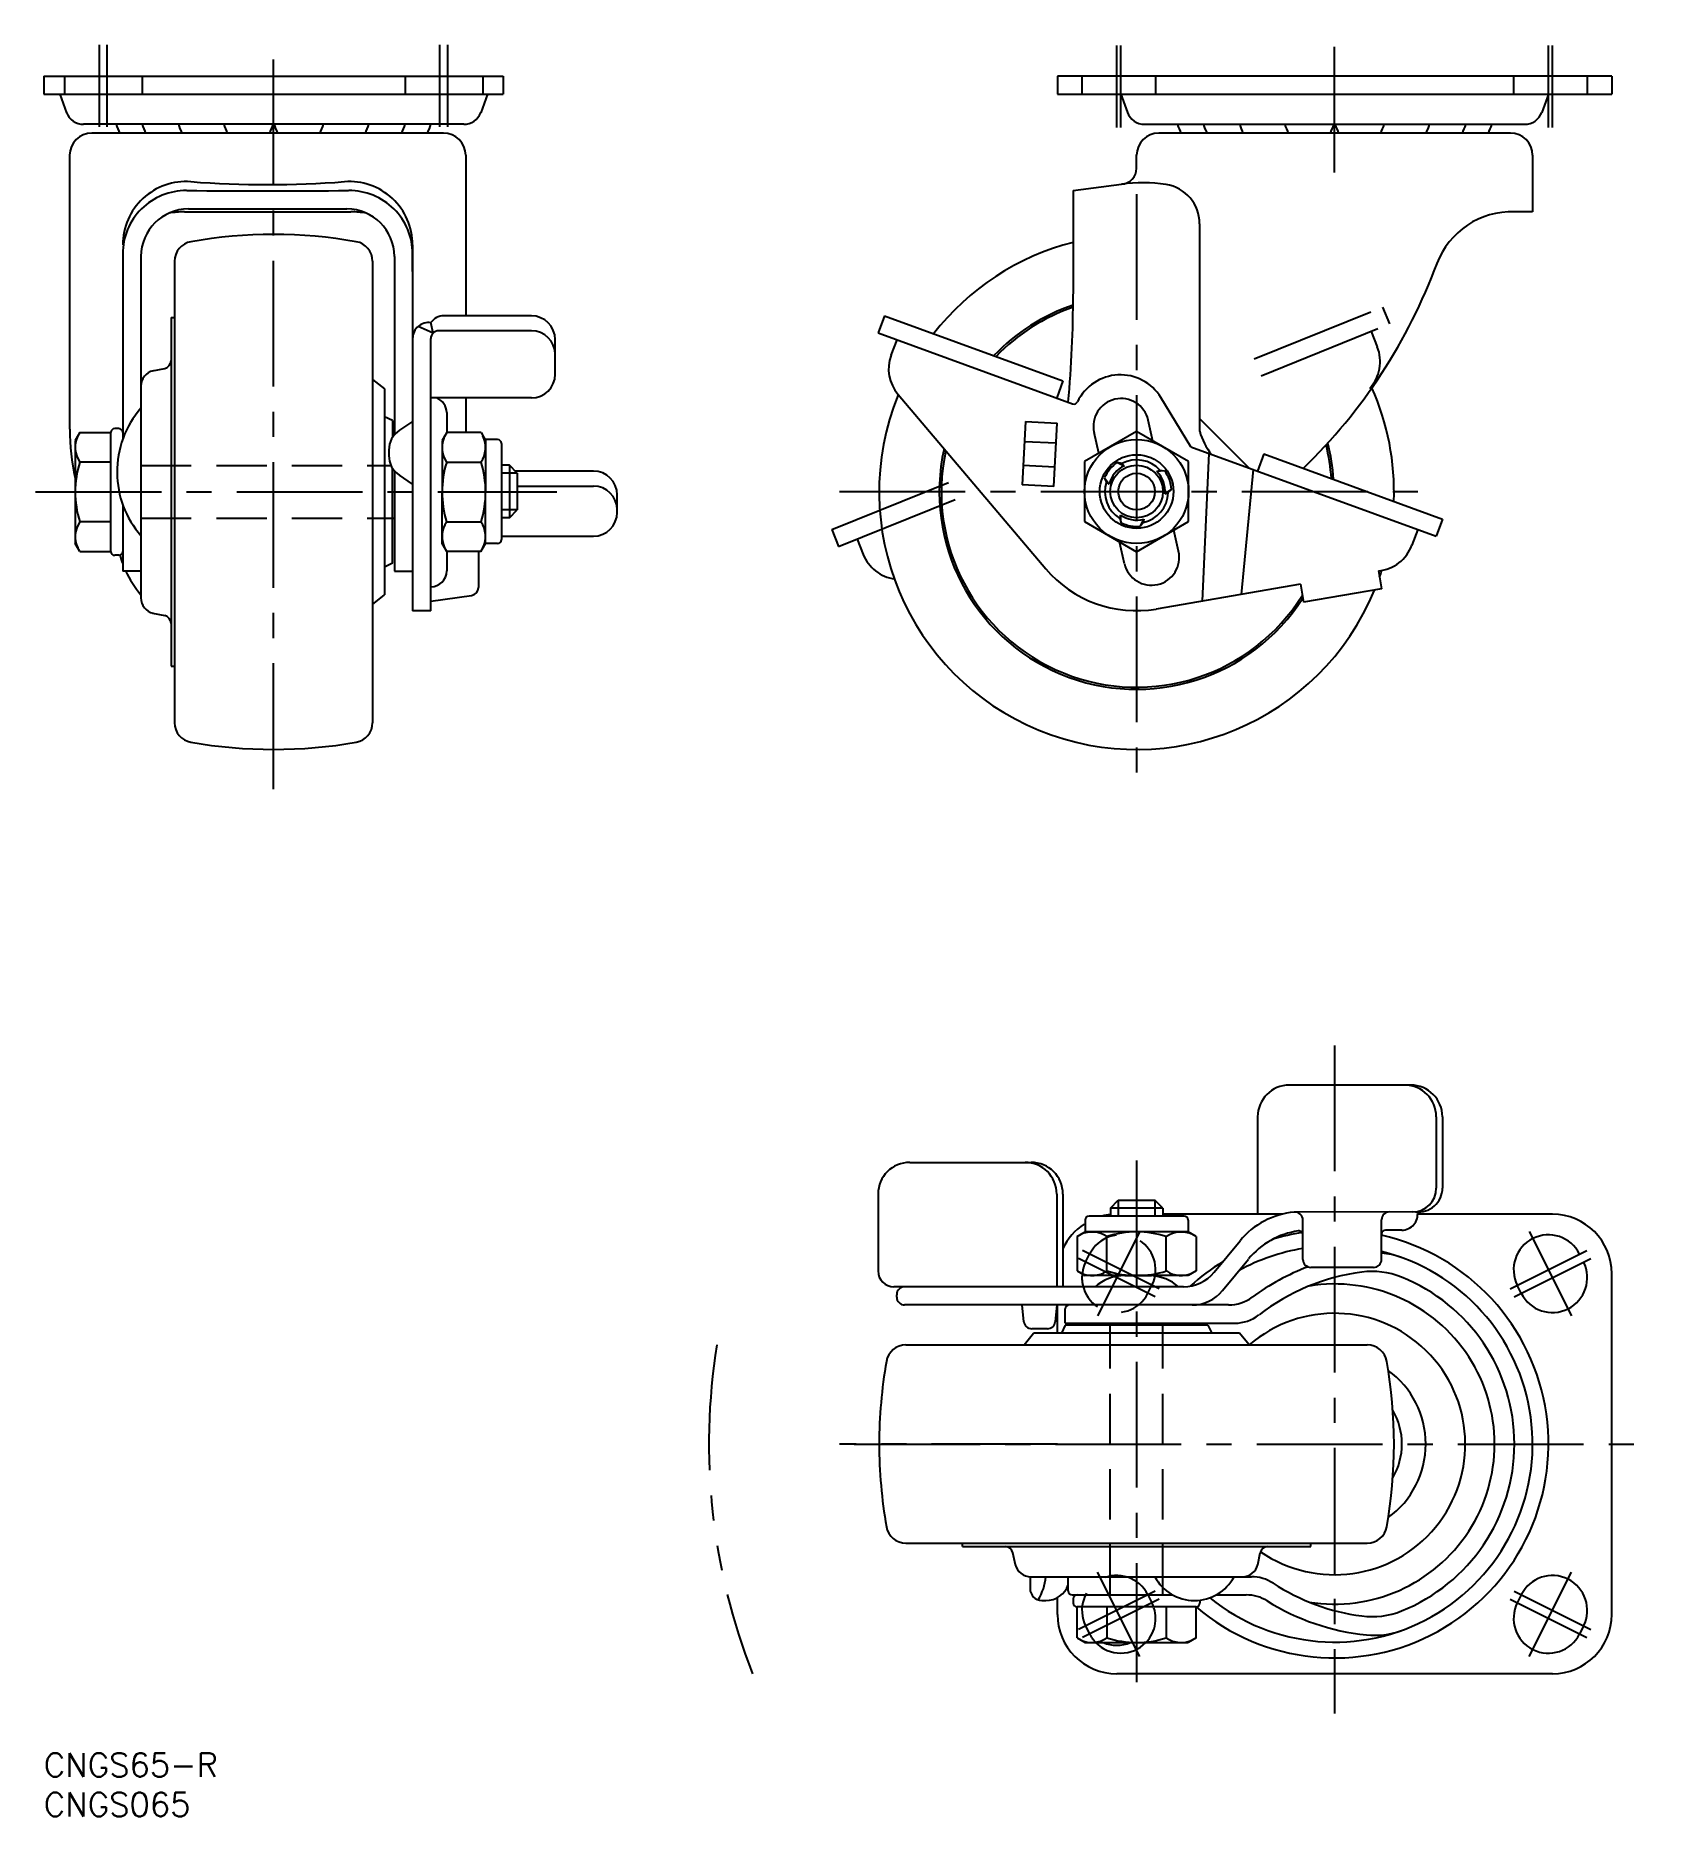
# Model space of a CAD drawing. Extents: x -1 to 203, y -8 to 217.
import ezdxf

# ---------------------------------------------------------------- set-up
doc = ezdxf.new("R2010")
doc.units = 0
doc.header["$LTSCALE"] = 0.5
for name, pattern in [('CENTER', [50.8, 31.75, -6.35, 6.35, -6.35]), ('DASHED', [19.05, 12.7, -6.35]), ('PHANTOM', [63.5, 31.75, -6.35, 6.35, -6.35, 6.35, -6.35])]:
    doc.linetypes.add(name, pattern=pattern)
doc.layers.get('0').update_dxf_attribs({"linetype": 'CONTINUOUS'})
for name, color, linetype in [('MSM_CENTER', 1, 'CENTER'), ('MSM_CONTINUOUS', 7, 'CONTINUOUS'), ('MSM_DASHED', 4, 'DASHED'), ('MSM_IMAGINARY', 6, 'PHANTOM'), ('MSM_NARROW', 5, 'CONTINUOUS'), ('MSM_PART_NUMBER', 7, 'CONTINUOUS')]:
    doc.layers.add(name, color=color, linetype=linetype)
doc.styles.get("Standard").update_dxf_attribs({"font": 'txt.shx', "height": 3, "bigfont": 'bigfont.shx'})

# ---------------------------------------------------------------- blocks, each defined once
blk = doc.blocks.new('*U10')
at = {"layer": 'MSM_PART_NUMBER'}
blk.add_text('CNGS65-R', height=3, dxfattribs=at).set_placement((0, -3))
blk = doc.blocks.new('*U11')
at = {"layer": 'MSM_PART_NUMBER'}
blk.add_text('CNGS065', height=3, dxfattribs=at).set_placement((0, -8))

msp = doc.modelspace()

# ---------------------------------------------------------------- linework, layer by layer
for p, q in [((123.93, 168.05), (123.51, 160.06)), ((123.64, 162.56), (127.64, 162.35)), ((127.51, 159.85), (123.51, 160.06)), ((176.58, 155.75), (175.8, 153.59))]:
    msp.add_line(p, q)
for centre, radius, start, end in [((154.06, 206.29), 3.17, 193.216, 215.103), ((146.21, 206.07), 5.6, 354.827, 354.877), ((159.78, 206.29), 3.17, 193.216, 215.103), ((171.86, 206.29), 3.17, 324.895, 346.783), ((-17.3, 184.12), 147.25, 354.6955, 0), ((165.46, 39), 60, 169.985, 180)]:
    msp.add_arc(centre, radius, start, end)
at = {"layer": 'MSM_CENTER'}
for p, q in [((29, 121.67), (29, 216.77)), ((162.96, 199.47), (162.96, 216.67)), ((7, 205.25), (7, 215.62)), ((8, 205.25), (8, 215.62)), ((50, 205.25), (50, 215.62)), ((51, 205.25), (51, 215.62)), ((135.46, 205.15), (135.46, 215.52)), ((135.96, 205.15), (135.96, 215.52)), ((189.96, 205.15), (189.96, 215.52)), ((190.46, 205.15), (190.46, 215.52)), ((137.96, 196.77), (137.96, 121.67)), ((-1.05, 159.17), (64.77, 159.17)), ((100.46, 159.22), (175.46, 159.22)), ((162.96, 89.3), (162.96, 5)), ((137.96, 74.77), (137.96, 8.95)), ((138.37, 65.83), (133.04, 55.17)), ((187.54, 65.83), (192.87, 55.17)), ((140.79, 58.59), (131.13, 63.41)), ((185.13, 58.59), (194.79, 63.41)), ((140.29, 57.59), (130.63, 62.41)), ((185.63, 57.59), (195.29, 62.41)), ((127.96, 39), (100.45, 39)), ((102.32, 39), (202.96, 39)), ((138.37, 12.17), (133.04, 22.83)), ((187.54, 12.17), (192.87, 22.83)), ((140.29, 20.41), (130.63, 15.59)), ((185.63, 20.41), (195.29, 15.59)), ((140.79, 19.41), (131.13, 14.59)), ((185.13, 19.41), (194.79, 14.59))]:
    msp.add_line(p, q, dxfattribs=at)
at = {"layer": 'MSM_CONTINUOUS'}
for p, q in [((0, 211.67), (58, 211.67)), ((0, 211.67), (0, 209.37)), ((58, 211.67), (58, 209.37)), ((197.96, 211.67), (127.96, 211.67)), ((127.96, 211.67), (127.96, 209.37)), ((197.96, 211.67), (197.96, 209.37)), ((0, 209.37), (58, 209.37)), ((2, 209.37), (2.85, 207.04)), ((56, 209.37), (55.15, 207.04)), ((127.96, 209.37), (197.96, 209.37)), ((135.96, 209.37), (136.8, 207.08)), ((189.96, 209.37), (189.12, 207.08)), ((53, 205.57), (5, 205.57)), ((138.96, 205.57), (186.96, 205.57)), ((50.45, 204.47), (6.05, 204.47)), ((185.16, 204.47), (140.76, 204.47)), ((3.25, 201.67), (3.25, 167.09)), ((53.25, 201.67), (53.25, 181.4)), ((137.96, 200.02), (137.96, 201.72)), ((187.96, 201.67), (187.96, 194.52)), ((129.95, 197.22), (136.06, 198.02)), ((129.95, 197.22), (129.95, 184.17)), ((17.75, 194.52), (38.75, 194.52)), ((18.25, 194.89), (38.25, 194.89)), ((187.96, 194.52), (185.66, 194.52)), ((145.92, 193.02), (145.92, 166.82)), ((9.95, 189.21), (9.95, 165.84)), ((12.25, 188.89), (12.25, 145.8)), ((44.25, 188.89), (44.25, 166.37)), ((46.55, 190.35), (46.55, 187.01)), ((46.55, 187.01), (46.55, 189.21)), ((16.5, 188.29), (16.5, 130.04)), ((41.5, 188.29), (41.5, 130.04)), ((46.55, 187.01), (46.55, 144.18)), ((16.05, 181.17), (16.05, 137.17)), ((16.05, 181.17), (16.5, 181.17)), ((49.14, 179.23), (47.25, 180.06)), ((49.14, 179.23), (48.85, 180.55)), ((61.55, 181.4), (50.49, 181.4)), ((106.11, 181.4), (105.32, 179.24)), ((106.11, 181.4), (128.66, 173.19)), ((48.85, 144.18), (48.85, 178.52)), ((61.55, 179.52), (49.85, 179.52)), ((64.55, 174.03), (64.55, 178.4)), ((105.32, 179.24), (129.87, 170.3)), ((107.67, 178.39), (106.95, 176.42)), ((13.73, 174.47), (15.25, 174.77)), ((16.5, 174.1), (16.5, 173.37)), ((41.5, 173.37), (43, 172.17)), ((128.66, 173.19), (127.87, 171.03)), ((43, 172.17), (43, 146.17)), ((61.55, 171.03), (48.85, 171.03)), ((53.25, 171.03), (53.25, 166.67)), ((107.84, 171.47), (126.48, 149.48)), ((144.82, 164.86), (141.02, 171.08)), ((44, 168.17), (43, 168.67)), ((50.85, 169.18), (50.85, 166.67)), ((4.53, 166.68), (3.95, 165.67)), ((4.53, 166.67), (8.45, 166.67)), ((8.45, 151.66), (8.45, 166.67)), ((9.45, 167.17), (8.95, 167.17)), ((44, 168.17), (44, 166.03)), ((46.55, 168.05), (44.89, 166.95)), ((50.85, 166.67), (50.27, 165.67)), ((55.19, 166.67), (50.85, 166.67)), ((55.19, 166.67), (55.77, 165.67)), ((123.93, 168.05), (127.93, 167.84)), ((127.51, 159.85), (127.93, 167.84)), ((137.96, 166.8), (131.39, 163.01)), ((133.21, 164.06), (132.6, 166.67)), ((144.52, 163.01), (137.96, 166.8)), ((140.03, 165.6), (139.42, 168.25)), ((152.14, 162.2), (145.92, 168.42)), ((3.95, 165.67), (3.95, 152.67)), ((43.55, 164.45), (43.55, 163.77)), ((50.27, 165.67), (50.27, 159.16)), ((57.27, 165.78), (55.7, 165.78)), ((55.77, 165.67), (55.77, 159.16)), ((57.77, 165.28), (57.77, 153.15)), ((123.8, 165.55), (127.79, 165.35)), ((144.82, 164.86), (175.8, 153.59)), ((8.45, 162.92), (4.53, 162.92)), ((44, 150.17), (44, 162.19)), ((44.25, 161.85), (44.25, 149.17)), ((50.85, 162.92), (55.19, 162.92)), ((58.77, 162.54), (57.77, 162.54)), ((59.77, 161.52), (58.77, 162.54)), ((58.77, 162.54), (58.77, 155.89)), ((131.39, 163.01), (131.39, 155.43)), ((135.53, 162.89), (136.41, 162.47)), ((136.08, 162.75), (135.53, 162.89)), ((136.41, 162.47), (136.08, 162.75)), ((140.52, 161.75), (140.93, 161.9)), ((141.49, 161.84), (140.52, 161.75)), ((140.93, 161.9), (141.49, 161.84)), ((144.52, 155.43), (144.52, 163.01)), ((147.06, 164.05), (146.24, 145.38)), ((152.67, 162.01), (151.18, 146.23)), ((154.03, 163.96), (153.24, 161.8)), ((154.03, 163.96), (176.58, 155.75)), ((46.55, 160.17), (44.89, 161.27)), ((69.38, 161.8), (59.5, 161.8)), ((59.77, 161.52), (59.77, 156.91)), ((59.77, 159.91), (69.38, 159.91)), ((133.92, 160.97), (134.49, 160.17)), ((134.15, 160.45), (133.92, 160.97)), ((134.52, 160.14), (134.19, 160.42)), ((9.95, 157.56), (9.95, 149.17)), ((50.27, 152.67), (50.27, 159.17)), ((55.77, 152.67), (55.77, 159.17)), ((72.38, 156.59), (72.38, 158.8)), ((142.35, 159.49), (141.54, 158.93)), ((141.54, 158.93), (141.95, 159.08)), ((141.95, 159.08), (142.35, 159.49)), ((8.45, 155.41), (4.53, 155.41)), ((44, 155.86), (44.25, 155.86)), ((50.85, 155.41), (55.19, 155.41)), ((58.77, 155.89), (57.77, 155.89)), ((58.77, 155.89), (59.77, 156.91)), ((131.39, 155.43), (137.96, 151.63)), ((135.91, 156.26), (135.84, 155.83)), ((135.84, 155.83), (135.99, 155.28)), ((135.99, 155.28), (135.91, 156.26)), ((137.96, 151.63), (144.52, 155.43)), ((138.46, 154.85), (138.87, 155.73)), ((138.79, 155.31), (138.46, 154.85)), ((138.87, 155.73), (138.79, 155.31)), ((57.77, 153.59), (69.38, 153.59)), ((136.43, 150.11), (135.79, 152.89)), ((143.25, 151.68), (142.64, 154.33)), ((173.45, 154.44), (172.73, 152.47)), ((4.53, 151.66), (3.95, 152.67)), ((4.53, 151.66), (8.45, 151.66)), ((9.45, 151.17), (8.95, 151.17)), ((50.85, 151.66), (50.27, 152.67)), ((50.85, 151.66), (50.85, 149.21)), ((55.18, 151.66), (50.85, 151.66)), ((54.85, 151.66), (54.85, 147.1)), ((55.18, 151.66), (55.77, 152.67)), ((57.27, 152.65), (55.75, 152.65)), ((12.25, 149.17), (9.95, 149.17)), ((44, 150.17), (43, 149.67)), ((44.25, 149.17), (46.55, 149.17)), ((46.55, 150.11), (46.55, 144.18)), ((168.5, 149.21), (168.89, 146.93)), ((41.5, 144.97), (43, 146.17)), ((48.85, 145.38), (53.99, 146.11)), ((158.65, 147.51), (140.45, 144.39)), ((158.65, 147.51), (159.04, 145.24)), ((168.89, 146.93), (159.04, 145.24)), ((13.73, 143.87), (15.25, 143.56)), ((48.85, 144.18), (46.55, 144.18)), ((16.05, 137.17), (16.5, 137.17)), ((172.58, 84.3), (157.24, 84.3)), ((153.24, 80.3), (153.24, 68)), ((175.8, 80.3), (175.8, 71.3)), ((176.58, 80.3), (176.58, 71.3)), ((109.32, 74.55), (124.66, 74.55)), ((105.32, 70.55), (105.32, 60.85)), ((127.87, 70.55), (127.87, 58.85)), ((128.66, 70.55), (128.66, 58.85)), ((134.65, 68.77), (135.65, 69.77)), ((135.65, 69.77), (140.26, 69.77)), ((141.26, 68.77), (140.26, 69.77)), ((143.96, 67.77), (131.96, 67.77)), ((141.26, 68.77), (134.65, 68.77)), ((134.65, 68.77), (134.65, 67.77)), ((141.26, 68.77), (141.26, 67.77)), ((156.3, 68), (141.26, 68)), ((172.8, 68.3), (157.86, 68.26)), ((190.46, 68), (173.44, 68)), ((130.45, 65.19), (131.46, 65.77)), ((130.46, 65.19), (130.46, 60.85)), ((131.46, 67.27), (131.46, 65.77)), ((144.46, 65.77), (131.46, 65.77)), ((134.21, 60.85), (134.21, 65.19)), ((141.71, 60.85), (141.71, 65.19)), ((144.46, 67.27), (144.46, 65.77)), ((145.47, 65.18), (144.46, 65.77)), ((145.47, 65.18), (145.47, 60.85)), ((158.95, 62.3), (158.95, 67.27)), ((168.89, 62.3), (168.89, 67.3)), ((171.45, 66), (169.39, 66)), ((147.74, 60.67), (151.02, 64.65)), ((130.45, 60.85), (131.46, 60.27)), ((145.47, 60.85), (144.46, 60.27)), ((148.82, 58.37), (152.1, 62.35)), ((167.89, 61.3), (159.95, 61.3)), ((108.67, 58.85), (107.32, 58.85)), ((143.88, 58.85), (108.67, 58.85)), ((144.46, 60.27), (131.46, 60.27)), ((136.47, 60.26), (139.82, 60.26)), ((186.52, 58.03), (186.02, 59.03)), ((197.96, 17.5), (197.96, 60.5)), ((107.67, 57.55), (107.67, 57.85)), ((149.58, 56.55), (108.67, 56.55)), ((123.74, 54.44), (123.51, 56.55)), ((127.7, 54.44), (127.93, 56.55)), ((127.96, 53), (127.96, 56.55)), ((128.96, 54), (128.46, 53)), ((128.95, 54.25), (150.35, 54.25)), ((128.96, 54.25), (128.96, 56.05)), ((146.96, 54), (128.96, 54)), ((134.62, 54), (134.62, 54.25)), ((141.26, 54), (141.26, 54.25)), ((146.96, 54), (147.46, 53)), ((123.76, 51.5), (124.96, 53)), ((123.76, 51.5), (124.96, 53)), ((126.7, 53.55), (124.73, 53.55)), ((150.96, 53), (124.96, 53)), ((152.16, 51.5), (150.96, 53)), ((108.83, 51.5), (127.96, 51.5)), ((108.83, 51.5), (167.08, 51.5)), ((108.83, 26.5), (127.96, 26.5)), ((108.83, 26.5), (167.08, 26.5)), ((115.96, 26.05), (115.96, 26.5)), ((115.96, 26.05), (159.96, 26.05)), ((122.66, 23.73), (122.35, 25.25)), ((123.02, 26.5), (123.76, 26.5)), ((153.26, 23.73), (153.56, 25.25)), ((159.96, 26.05), (159.96, 26.5)), ((124.51, 22.25), (124.51, 20.75)), ((124.59, 22.25), (152.47, 22.25)), ((129.33, 20.45), (129.33, 22.25)), ((126.01, 19.25), (126.51, 19.25)), ((127.96, 17.5), (127.96, 19.63)), ((129.83, 19.95), (142.53, 19.95)), ((129.96, 19.45), (129.96, 18.95)), ((130.45, 14.53), (130.45, 18.45)), ((130.46, 19.95), (131.29, 19.95)), ((145.46, 18.45), (130.46, 18.45)), ((134.2, 18.45), (134.2, 14.53)), ((141.71, 18.45), (141.71, 14.53)), ((145.46, 14.53), (145.46, 18.45)), ((145.96, 19.29), (145.96, 18.95)), ((147.98, 19.95), (151.8, 19.95)), ((186.52, 19.97), (186.02, 18.97)), ((194.39, 16.03), (193.89, 15.03)), ((130.45, 14.53), (131.45, 13.95)), ((131.45, 13.95), (144.45, 13.95)), ((145.46, 14.53), (144.45, 13.95)), ((190.46, 10), (135.46, 10))]:
    msp.add_line(p, q, dxfattribs=at)
for radius in [6.57, 4.65, 3.32]:
    msp.add_circle((137.96, 159.22), radius, dxfattribs=at)
for centre, radius, start, end in [((5, 207.87), 2.3, 200.985, 270), ((53, 207.87), 2.3, 270.001, 339.015), ((138.96, 207.87), 2.3, 200.142, 270), ((186.96, 207.87), 2.3, 270, 339.858), ((11.82, 206.16), 2.75, 192.3483, 217.8554), ((15.09, 206.16), 2.75, 192.3483, 217.8554), ((19.67, 206.16), 2.75, 192.3483, 217.8554), ((25.4, 206.16), 2.75, 192.3483, 217.8554), ((26.25, 206.16), 2.75, 322.1446, 347.6517), ((31.75, 206.16), 2.75, 192.3494, 217.8574), ((32.6, 206.16), 2.75, 322.1446, 347.6517), ((38.33, 206.16), 2.75, 322.1426, 347.6506), ((42.91, 206.16), 2.75, 322.1446, 347.6517), ((46.18, 206.16), 2.75, 322.1426, 347.6506), ((146.21, 206.29), 3.17, 193.216, 215.103), ((149.48, 206.29), 3.17, 193.216, 215.103), ((159.78, 206.29), 3.17, 324.897, 346.784), ((166.13, 206.29), 3.17, 193.217, 215.105), ((166.13, 206.29), 3.17, 324.897, 346.784), ((176.44, 206.29), 3.17, 324.897, 346.784), ((179.71, 206.29), 3.17, 324.895, 346.783), ((6.05, 201.67), 2.8, 90, 180), ((50.45, 201.67), 2.8, 0, 90), ((140.76, 201.67), 2.8, 90, 180), ((185.16, 201.67), 2.8, 0, 90), ((17.95, 190.35), 8, 85.7063, 180), ((28.25, 327.54), 129.57, 265.706, 274.294), ((38.55, 190.35), 8, 0, 94.2937), ((135.96, 200.02), 2, 272.865, 0), ((138.66, 178.19), 20, 81.3431, 97.4848), ((140.92, 193.02), 5, 0, 81.3431), ((17.95, 189.21), 8, 89.5376, 180), ((28.25, 1465.4), 1268.23, 269.538, 270.462), ((38.55, 189.21), 8, 0, 90.4624), ((18.25, 188.89), 6, 90, 180), ((17.75, 182.64), 11.88, 90, 99.5714), ((38.25, 188.89), 6, 0, 90), ((38.75, 182.64), 11.88, 80.4286, 90), ((185.26, 184.52), 10, 87.7158, 159.6), ((29, 131.67), 60, 79.9846, 100.015), ((19, 188.29), 2.5, 100.015, 180), ((39, 188.29), 2.5, 0, 79.9846), ((137.96, 159.17), 32.5, 104.292, 142.08), ((110.28, 212.4), 70, 314.1147, 339.6), ((137.96, 159.17), 24.91, 108.751, 136.3274), ((137.96, 159.17), 24.65, 108.96, 136.0663), ((48.55, 178.55), 2, 81.3731, 180), ((50.49, 179.4), 2, 90, 145.077), ((61.55, 178.4), 3, 0, 90), ((49.85, 178.52), 1, 90, 180), ((61.55, 176.52), 3, 0, 90), ((15.05, 175.75), 1, 281.372, 0.0005), ((111.65, 174.71), 5, 160, 220.292), ((14.25, 172.53), 2, 103.287, 180), ((61.55, 174.03), 3, 270, 0), ((135.9, 167.95), 6, 31.4651, 154.243), ((48.85, 169.18), 2, 0, 67.7304), ((137.96, 159.17), 32.5, 157.8119, 337.5816), ((136.01, 167.46), 3.5, 13, 193), ((137.96, 159.17), 32.5, 357.9201, 23.8859), ((21.25, 161.8), 12, 138.59, 180.945), ((130.05, 170.77), 0.5, 250.001, 334.2434), ((33.44, 167.37), 30.19, 180.5302, 192.3741), ((8.95, 166.67), 0.5, 90, 180), ((9.45, 166.67), 0.5, 0, 90), ((46.55, 164.45), 3, 123.645, 180), ((153.57, 168.93), 7.93, 195.3891, 219.2181), ((7.27, 164.8), 3.32, 154.384, 214.384), ((53.59, 164.8), 3.32, 154.3657, 214.3657), ((52.44, 164.8), 3.32, 325.616, 25.616), ((57.27, 165.28), 0.5, 0, 90), ((137.96, 159.17), 24.91, 167.3723, 327.4355), ((137.96, 159.17), 24.65, 167.8232, 328.0944), ((137.96, 159.17), 24.65, 3.933, 13.9331), ((137.96, 159.17), 24.91, 3.672, 14.3246), ((16.41, 159.17), 12.46, 162.462, 197.515), ((46.55, 163.77), 3, 180, 236.355), ((62.73, 159.16), 12.46, 162.4437, 197.4967), ((43.31, 159.16), 12.46, 342.485, 17.538), ((137.96, 159.22), 4.4, 123.4955, 156.505), ((137.96, 159.22), 3.6, 115.3757, 164.624), ((137.96, 159.22), 4, 42.024, 117.9757), ((137.96, 159.22), 4.4, 3.495, 36.505), ((21.25, 161.6), 12, 180, 221.41), ((69.38, 158.8), 3, 0, 90), ((69.38, 156.91), 3, 0, 90), ((137.96, 159.22), 4, 162.024, 237.976), ((137.96, 159.22), 3.6, 355.376, 44.624), ((137.96, 159.22), 4, 282.024, 357.976), ((7.27, 153.54), 3.32, 145.616, 205.616), ((53.59, 153.54), 3.32, 145.5977, 205.5977), ((52.44, 153.54), 3.32, 334.384, 34.384), ((69.38, 156.59), 3, 270, 0), ((137.96, 159.22), 3.6, 235.376, 284.624), ((137.96, 159.22), 4.4, 243.495, 276.505), ((57.27, 153.15), 0.5, 270, 0), ((8.95, 151.67), 0.5, 180, 270), ((9.45, 151.67), 0.5, 270, 0), ((21.25, 154.14), 12, 194.151, 199.667), ((139.84, 150.9), 3.5, 193, 12.9996), ((168.03, 154.18), 5, 275.416, 339.9998), ((21.25, 154.14), 12, 204.232, 221.41), ((48.85, 149.21), 2, 270, 0), ((137.92, 159.18), 15, 220.292, 279.708), ((137.97, 159.17), 32.5, 340.6765, 342.2574), ((53.85, 147.1), 1, 278.0099, 360), ((14.25, 145.8), 2, 180, 256.713), ((15.05, 142.58), 1, 0, 78.6282), ((19, 130.04), 2.5, 180, 259.985), ((39, 130.04), 2.5, 280.015, 0.0003), ((29, 186.67), 60, 259.985, 280.015), ((157.24, 80.3), 4, 90, 180), ((171.8, 80.3), 4, 0, 90), ((172.58, 80.3), 4, 0, 90), ((109.32, 70.55), 4, 90, 180), ((123.87, 70.55), 4, 0, 90), ((124.66, 70.55), 4, 0, 90), ((172.8, 71.3), 3, 270, 0), ((173.58, 71.3), 3, 262.4726, 0), ((131.96, 67.27), 0.5, 90, 180), ((135.46, 60.5), 7.5, 96.4763, 104.2555), ((143.96, 67.27), 0.5, 0, 90), ((158.74, 58.3), 10, 95.0412, 140.5532), ((157.95, 67.27), 1, 0, 95.0412), ((169.89, 67.3), 1, 90, 180), ((171.45, 68), 2, 270, 8.6269), ((190.46, 60.5), 7.5, 0, 90), ((135.46, 60.5), 7.5, 123.3174, 155.0981), ((132.33, 62.44), 3.32, 55.616, 115.616), ((137.96, 53.31), 12.46, 72.485, 107.538), ((143.59, 62.44), 3.32, 64.384, 124.384), ((162.96, 39), 27, 229.5979, 77.3084), ((159.82, 56), 10, 98.3336, 140.5532), ((162.96, 39), 27, 98.7442, 106.7692), ((158.45, 65.4), 0.5, 0, 98.3336), ((169.39, 65.5), 0.5, 90.0002, 180), ((189.96, 61), 4.4, 26.5651, 206.5651), ((162.96, 39), 25, 230.9151, 76.274), ((162.96, 39), 25, 99.2403, 118.8263), ((167.98, 53.14), 10, 70.4482, 84.7667), ((107.32, 60.85), 2, 180, 270), ((132.33, 63.59), 3.32, 244.3657, 304.3657), ((137.97, 72.73), 12.46, 252.4437, 287.4967), ((143.59, 63.59), 3.32, 235.5977, 295.5977), ((162.96, 39), 27, 121.5204, 132.443), ((169.88, 34.05), 29.18, 110.6243, 126.43), ((169.88, 34.05), 26.88, 97.472, 127.7691), ((159.95, 62.3), 1, 180, 270), ((167.69, 50.79), 10, 68.1367, 97.472), ((167.89, 62.3), 1, 270, 0), ((190.46, 60), 4.4, 206.5651, 26.5651), ((108.67, 57.85), 1, 90, 180), ((135.46, 60), 4.4, 173.7124, 195.151), ((136.44, 54.61), 5.64, 89.6615, 131.8341), ((139.5, 54.62), 5.64, 48.5044, 86.7351), ((143.88, 63.85), 5, 270, 320.5532), ((162.96, 39), 20.2, 260.8215, 99.1785), ((162.96, 39), 22.7, 291.8633, 68.1367), ((108.67, 57.55), 1, 180, 270), ((129.46, 56.05), 0.5, 90, 180), ((144.96, 61.55), 5, 270, 320.5532), ((149.58, 61.55), 5, 270, 306.43), ((124.73, 54.55), 1, 186.1751, 270), ((126.7, 54.55), 1, 270, 353.8249), ((150.35, 59.25), 5, 270, 307.7691), ((162.96, 39), 16.5, 235.4608, 130.7491), ((108.83, 49), 2.5, 90, 169.985), ((167.08, 49), 2.5, 10.015, 90.0003), ((110.46, 39), 60, 349.985, 10.015), ((162.96, 39), 11.5, 306.0679, 53.9321), ((162.96, 39), 8.5, 329.7409, 30.2591), ((165.46, 39), 60, 180, 190.015), ((108.83, 29), 2.5, 190.015, 270.0003), ((167.08, 29), 2.5, 270, 349.985), ((121.37, 25.05), 1, 11.372, 90.0005), ((154.54, 25.05), 1, 90, 168.6282), ((124.59, 24.25), 2, 193.287, 270), ((151.32, 24.25), 2, 270, 346.713), ((126.01, 20.75), 1.5, 180, 269.9954), ((119.59, 22.89), 6.94, 329.1029, 354.7225), ((126.51, 22.25), 3, 270, 340.2405), ((129.83, 20.45), 0.5, 180, 270), ((145.26, 24.92), 5.67, 208.0853, 331.9147), ((152.46, 17.25), 5, 56.8805, 90), ((169.88, 43.95), 26.88, 236.8805, 262.528), ((190.46, 18), 4.4, 333.4349, 153.4349), ((130.46, 19.45), 0.5, 90, 180), ((130.46, 18.95), 0.5, 180, 270), ((145.46, 18.95), 0.5, 270, 0), ((151.8, 14.95), 5, 58.0451, 90), ((169.88, 43.95), 29.18, 238.0451, 264.3008), ((189.96, 17), 4.4, 153.4349, 333.4349), ((135.46, 17.5), 7.5, 180, 270), ((167.69, 27.21), 10, 262.528, 291.8633), ((190.46, 17.5), 7.5, 270, 0), ((132.32, 17.27), 3.32, 244.384, 304.384), ((135.96, 17), 4.4, 223.8825, 316.1175), ((135.46, 18), 4.4, 246.9926, 293.0074), ((137.96, 26.41), 12.46, 252.462, 287.515), ((143.58, 17.27), 3.32, 235.616, 295.616), ((167.98, 24.86), 10, 264.3008, 289.5518)]:
    msp.add_arc(centre, radius, start, end, dxfattribs=at)
at = {"layer": 'MSM_DASHED'}
for p, q in [((2.6, 211.67), (2.6, 209.37)), ((12.4, 211.67), (12.4, 209.37)), ((45.6, 211.67), (45.6, 209.37)), ((55.4, 211.67), (55.4, 209.37)), ((131.06, 211.67), (131.06, 209.37)), ((140.36, 211.67), (140.36, 209.37)), ((185.56, 211.67), (185.56, 209.37)), ((194.86, 211.67), (194.86, 209.37)), ((12.25, 162.51), (43.83, 162.51)), ((12.25, 155.86), (44, 155.86)), ((131.52, 61.97), (132.02, 62.97)), ((139.39, 58.03), (139.89, 59.03)), ((134.62, 19.95), (134.62, 54)), ((141.26, 19.95), (141.26, 54)), ((139.39, 19.97), (139.89, 18.97)), ((131.52, 16.03), (132.02, 15.03))]:
    msp.add_line(p, q, dxfattribs=at)
for centre, start, end in [((135.96, 61), 333.4349, 153.4349), ((135.46, 60), 153.4349, 333.4349), ((135.46, 18), 26.5651, 206.5651), ((135.96, 17), 316.1175, 26.5651), ((135.96, 17), 206.5651, 223.8825)]:
    msp.add_arc(centre, 4.4, start, end, dxfattribs=at)
at = {"layer": 'MSM_IMAGINARY'}
for p, q in [((152.82, 175.96), (169.02, 182.51)), ((169.02, 182.51), (169.88, 180.38)), ((153.68, 173.83), (169.88, 180.38)), ((167.56, 179.44), (168.35, 177.5)), ((99.48, 154.41), (115.6, 160.92)), ((100.34, 152.28), (116.46, 158.79)), ((99.48, 154.41), (100.34, 152.28)), ((102.66, 153.22), (103.45, 151.27))]:
    msp.add_line(p, q, dxfattribs=at)
for centre, radius, start, end in [((163.71, 175.62), 5, 317.416, 22), ((108.08, 153.15), 5, 202, 262.292), ((162.96, 39), 79, 170.896, 201.5362)]:
    msp.add_arc(centre, radius, start, end, dxfattribs=at)
at = {"layer": 'MSM_NARROW'}
for p, q in [((59.77, 161.52), (57.77, 161.52)), ((59.77, 156.91), (57.77, 156.91)), ((135.65, 69.77), (135.65, 67.77)), ((140.26, 69.77), (140.26, 67.77))]:
    msp.add_line(p, q, dxfattribs=at)
msp.add_circle((137.96, 159.22), 2.31, dxfattribs=at)

# ---------------------------------------------------------------- block references
at = {"layer": 'MSM_CONTINUOUS'}
for name in ['*U10', '*U11']:
    msp.add_blockref(name, (0, 0), dxfattribs=at)

doc.saveas('drawing.dxf')
